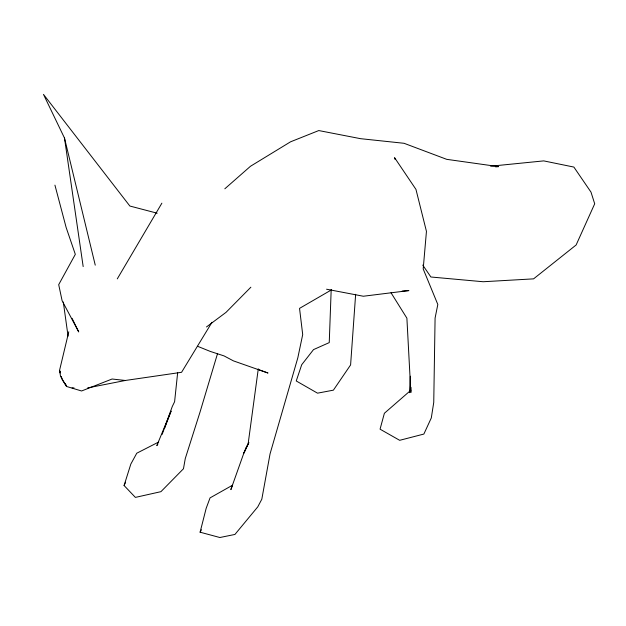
<?xml version="1.0" encoding="UTF-8"?>
<svg xmlns="http://www.w3.org/2000/svg" width="626" height="626" viewBox="0 0 626 626"><rect width="100%" height="100%" fill="white"/><g stroke="black" fill="none" stroke-linecap="round" stroke-linejoin="round"><path stroke-width="0.94" d="M410.961 387.322L410.852 392.494L406.892 318.172L391.015 292.749M331.177 289.861L329.245 342.61L313.516 349.613L301.716 364.715L296.247 380.968L317.523 393.167L333.392 390.162L350.599 364.935L355.646 294.29M409.443 392.666L410.359 376.218M177.659 372.689L174.599 401.735L172.299 406.47L162.157 434.381M258.288 368.816L248.131 443.857L243.858 453.083L230.869 489.618L232.457 485.26L210.054 497.881L206.157 508.359L200.101 532.202L219.859 537.515L234.93 534.447L257.771 506.857L261.809 499.227L270.064 453.834L297.82 357.829L302.702 334.566L299.541 308.375L331.6 289.799M68.766 331.78L59.54 370.42L60.542 376.336L66.606 386.485L81.583 390.984L112.085 379.012L125.333 380.475L181.571 372.298L211.987 322.288M217.551 353.526L199.999 412.174L185.265 458.584L183.465 468.764L160.937 491.668L135.38 497.396L124.081 485.518L130.818 464.101L136.773 453.208L158.699 442.019M164.646 428.129L171.109 411.079L156.829 445.634L157.916 444.014M124.081 485.518L125.583 482.247M200.101 532.202L201.423 529.752M117.281 278.875L161.884 203.168M250.87 287.201L226.017 312.366L206.463 326.968M224.82 188.802L250.494 166.258L290.558 141.812L318.775 130.56L360.537 138.675L404.06 143.291L446.721 159.34L498.523 166.633L495.62 166.868M410.852 390.241L384.38 413.27L380.06 429.178L399.67 440.313L423.865 434.061L431.306 417.925L433.748 402.408L435.086 318.071L437.817 304.479L423.192 268.969L426.447 231.377L415.954 189.396L394.568 157.658L395.092 159.497M125.333 380.475L87.656 387.901M490.635 166.211L543.728 160.89L573.878 167.072L590.999 192.127L594.7 203.786L576.131 244.977L533.571 278.86L483.178 281.739L430.891 276.997L422.746 265.088M402.119 291.082L408.895 290.589L363.323 296.239L326.569 289.22M72.068 387.885L74.017 387.885M157.189 213.2L129.864 206.032L43.476 94.377L64.494 138.056L95.254 265.15M259.297 369.888L268.014 373.026L233.443 360.881L224.061 355.912L210.195 351.389L197.581 346.288M72.053 318.321L78.719 331.929L62.115 300.738L58.703 284.65L75.323 254.344L66.145 227.488L54.931 185.147M60.323 372.204L59.54 370.42L60.292 372.986M65.425 383.801L66.606 386.485L62.303 379.849L61.293 376.422M64.494 138.056L83.172 266.582M63.304 302.037L68.07 336.162M245.987 448.075L243.858 453.083L248.858 442.59L245.987 448.075"/></g></svg>
